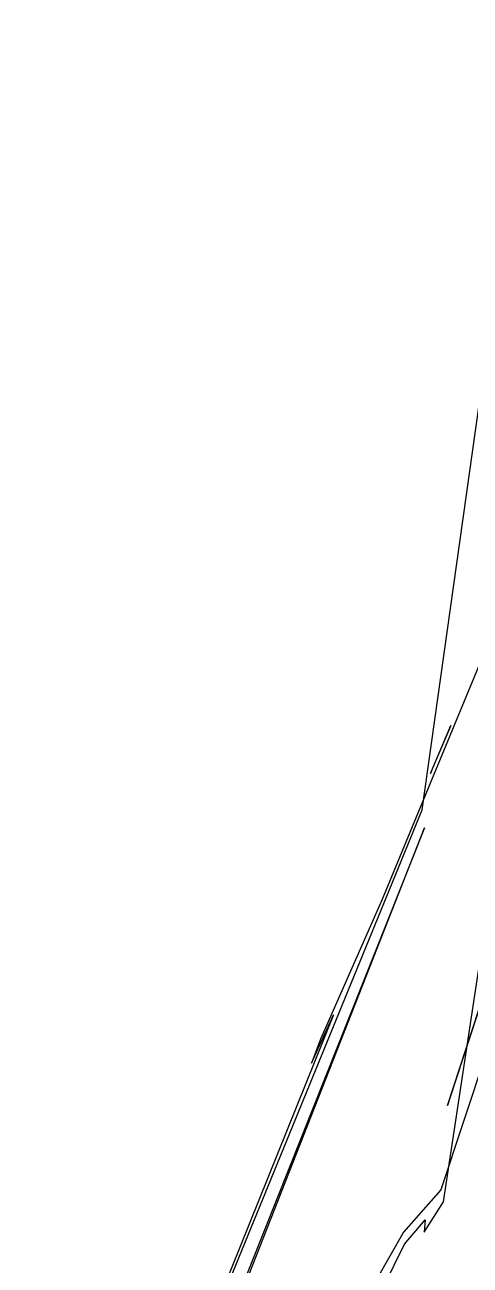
# Model space of a CAD drawing. Extents: x -7423 to 7380, y 2036 to 20000.
# Drawn here: x -5910 to -3246, y 8869 to 16284 of the extents above; entities that cross this region are included whole.
import ezdxf

# ---------------------------------------------------------------- set-up
doc = ezdxf.new("R2010")
doc.units = 0

msp = doc.modelspace()

# ---------------------------------------------------------------- linework, layer by layer
for p, q in [((-3532.8025, 11591.3462), (-2353.125, 20000, 2473.2143)), ((-3406.7946, 9247.5962), (-1776.5625, 20000, 2196.4286)), ((-2865.2344, 13250), (-3775.5784, 11050.4808)), ((-3484.5753, 11807.6923), (-3361.879, 12096.1538)), ((-3361.879, 12096.1538), (-3469.2383, 11843.75)), ((-3469.2383, 11843.75), (-3484.5753, 11807.6923)), ((-5910.1375, 5786.0577), (-3532.8025, 11591.3462)), ((-5305.6641, 6939.9038), (-3519.1056, 11483.1731)), ((-3519.1056, 11483.1731), (-5298.9158, 7012.0192)), ((-3382.994, 9824.5192), (-2875, 11375)), ((-2875, 11375), (-3371.0061, 9860.5769)), ((-3775.5784, 11050.4808), (-4142.4279, 10221.1538)), ((-4064.6034, 10365.3846), (-5895.1447, 5822.1154)), ((-4194.9119, 10076.9231), (-4064.6034, 10365.3846)), ((-4142.4279, 10221.1538), (-4194.9119, 10076.9231)), ((-3146.8349, 10149.0385), (-3421.0299, 9319.7115)), ((-3371.0061, 9860.5769), (-3382.994, 9824.5192)), ((-3421.0299, 9319.7115), (-3644.2308, 9067.3077)), ((-3520.8584, 9067.3077), (-3406.7946, 9247.5962)), ((-3639.6109, 8995.1923), (-3516.4889, 9139.4231)), ((-3516.4889, 9139.4231), (-3520.8584, 9067.3077)), ((-3644.2308, 9067.3077), (-3808.5687, 8778.8462)), ((-3762.1757, 8742.7885), (-3639.6109, 8995.1923))]:
    msp.add_line(p, q)

doc.saveas('drawing.dxf')
